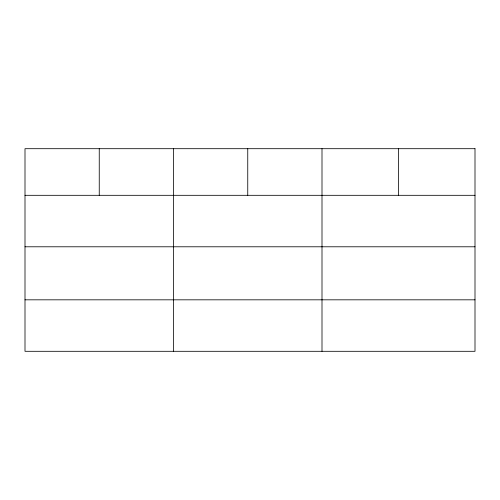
<?xml version="1.0" encoding="UTF-8"?>
<svg xmlns="http://www.w3.org/2000/svg" width="500" height="500" viewBox="0 0 500 500"><rect width="100%" height="100%" fill="white"/><g stroke="black" fill="none" stroke-linecap="round" stroke-linejoin="round"><path stroke-width="0.75" d="M25 195.312L475 195.312M25 246.788L475 246.788M25 299.825L475 299.825M398.5 148.694L398.5 195.312M322 148.694L322 351.306M247.75 148.694L247.75 195.312M173.5 148.694L173.5 351.306M99.25 148.694L99.25 195.312M475 148.694L25 148.694L25 351.306L475 351.306L475 148.694"/></g></svg>
